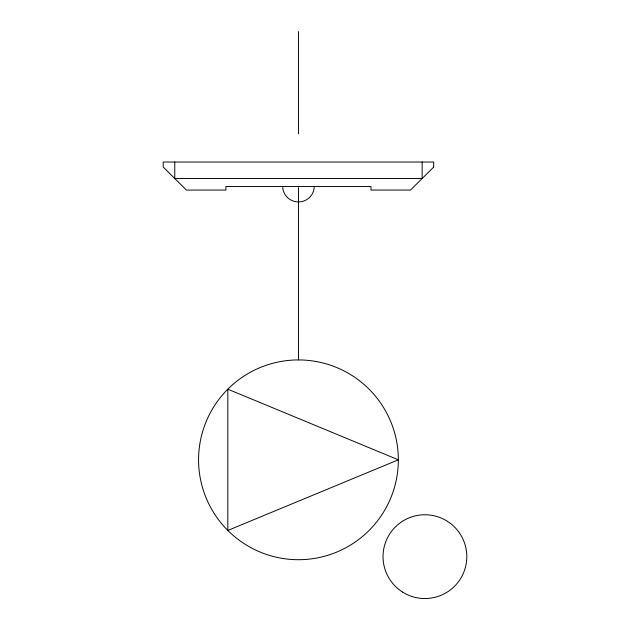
<?xml version="1.0" encoding="UTF-8"?>
<svg xmlns="http://www.w3.org/2000/svg" width="630" height="630" viewBox="0 0 630 630"><rect width="100%" height="100%" fill="white"/><g stroke="black" fill="none" stroke-linecap="round" stroke-linejoin="round"><path stroke-width="0.94" d="M422.139 162.028L422.139 178.518L174.77 178.518L174.77 162.028M298.455 31.5L298.455 133.749M298.455 187.496L298.455 359.919M314.205 186.519A15.75 15.403 0 0 1 298.455 201.931A15.75 15.403 0 0 1 282.705 186.519M433.684 167.06L410.508 190.063L371.015 190.063L371.015 186.519L225.894 186.519L225.894 190.063L186.401 190.063L163.225 167.06L163.225 162.028L433.684 162.028L433.684 167.06M398.341 459.813L227.824 530.444L227.824 389.183L398.341 459.813A99.886 99.886 0 0 1 248.511 546.32A99.886 99.886 0 0 1 248.511 373.307A99.886 99.886 0 0 1 398.341 459.813M402.491 592.027A41.887 41.887 0 0 0 466.775 558.385A41.887 41.887 0 0 0 405.499 519.537A41.887 41.887 0 0 0 402.491 592.027"/></g></svg>
